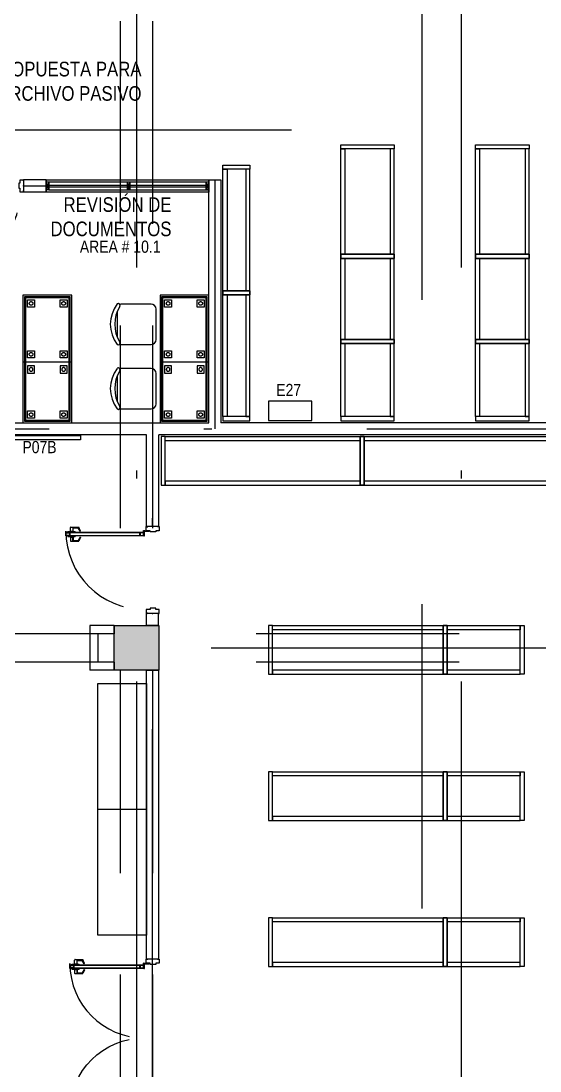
# Model space of a CAD drawing. Extents: x -28 to 131, y -33 to 63.
# Drawn here: x 22.58 to 28.97, y 11.91 to 24.85 of the extents above; entities that cross this region are included whole.
import ezdxf

# ---------------------------------------------------------------- set-up
doc = ezdxf.new("R2010")
doc.units = 0
doc.header["$LTSCALE"] = 10
doc.header["$PDSIZE"] = 0.1
for name, pattern in [('DASHDOT', [1, 0.5, -0.25, 0, -0.25]), ('DASHDOT2', [12.7, 6.35, -3.175, 0, -3.175]), ('HIDDEN', [0.375, 0.25, -0.125]), ('HIDDEN2', [0.1875, 0.125, -0.0625]), ('PHANTOM2', [1.25, 0.625, -0.125, 0.125, -0.125, 0.125, -0.125])]:
    doc.linetypes.add(name, pattern=pattern)
for name, color, linetype in [('arq-columnas', 6, 'Continuous'), ('arq-ejes', 251, 'DASHDOT2'), ('arq-ejes-principales', 1, 'DASHDOT'), ('arq-equipamiento', 1, 'Continuous'), ('arq-hatch', 252, 'Continuous'), ('arq-indicacion de corte', 5, 'PHANTOM2'), ('arq-mobiliario', 1, 'Continuous'), ('arq-pared baja', 240, 'Continuous'), ('arq-pared mamposteria', 4, 'Continuous'), ('arq-paredes-liv', 3, 'Continuous'), ('arq-puertas', 1, 'Continuous'), ('arq-text-aposentos', 3, 'Continuous'), ('arq-text-codigo', 1, 'Continuous'), ('arq-text-equipamiento', 2, 'Continuous'), ('arq-text-mobiliario', 2, 'Continuous'), ('arq-ventanas', 1, 'Continuous'), ('arq-vigas', 251, 'HIDDEN')]:
    doc.layers.add(name, color=color, linetype=linetype)
doc.layers.add('mv', color=191, linetype='Continuous', plot=False)
doc.styles.add('dape 2', font='ARIALN.TTF')

# ---------------------------------------------------------------- blocks, each defined once
blk = doc.blocks.new('P07B')
blk.add_lwpolyline([(0, 1.004), (0.052, 1.004), (0.052, 0), (0, 0)], close=True)
blk = doc.blocks.new('DIV-V')
at = {"layer": 'arq-ventanas', "color": 1}
for p, q in [((0.03, 0.04), (0, -0.06)), ((0.03, -0.06), (0, 0.04))]:
    blk.add_line(p, q, dxfattribs=at)
blk.add_lwpolyline([(0.03, 0.04), (0.03, -0.06), (0, -0.06), (0, 0.04)], close=True, dxfattribs=at)
blk = doc.blocks.new('S01')
for p, q in [((0.155, -0.085), (-0.155, -0.085)), ((-0.25, -0.147), (-0.25, -0.502)), ((0.25, -0.502), (0.25, -0.147)), ((-0.188, -0.564), (0.187, -0.564))]:
    blk.add_line(p, q)
for centre, radius, start, end in [((-0.232, -0.099), 0.0229, 143.3099, 302.0274), ((0, -0.418), 0.417, 53.1301, 126.8699), ((-0.188, -0.147), 0.0625, 152.4156, 180), ((0, -0.464), 0.409, 57.5758, 122.4242), ((0.232, -0.099), 0.0229, 237.9726, 36.6901), ((0.187, -0.147), 0.0625, 0, 27.5844), ((-0.188, -0.502), 0.0625, 180, 270), ((0.187, -0.502), 0.0625, 270, 360)]:
    blk.add_arc(centre, radius, start, end)
blk = doc.blocks.new('*U167')
for p, q in [((0, 0), (0, -0.6)), ((1.57, 0), (0, 0)), ((0.75, 0), (0.75, -0.6)), ((1.57, -0.6), (1.57, 0)), ((0, -0.6), (1.57, -0.6))]:
    blk.add_line(p, q)
at = {"color": 251}
for p, q in [((0.02, -0.02), (0.02, -0.58)), ((1.55, -0.02), (0.02, -0.02)), ((0.03, -0.03), (0.03, -0.57)), ((1.54, -0.03), (0.03, -0.03)), ((1.54, -0.57), (1.54, -0.03)), ((1.55, -0.58), (1.55, -0.02)), ((0.02, -0.58), (1.55, -0.58)), ((0.03, -0.57), (1.54, -0.57))]:
    blk.add_line(p, q, dxfattribs=at)
at = {"color": 251, "linetype": 'HIDDEN'}
for p, q in [((0.055, -0.142), (0.055, -0.057)), ((0.055, -0.057), (0.145, -0.057)), ((0.145, -0.057), (0.145, -0.142)), ((0.612, -0.057), (0.612, -0.142)), ((0.702, -0.057), (0.612, -0.057)), ((0.702, -0.142), (0.702, -0.057)), ((0.798, -0.142), (0.798, -0.057)), ((0.798, -0.057), (0.888, -0.057)), ((0.888, -0.057), (0.888, -0.142)), ((1.424, -0.142), (1.424, -0.057)), ((1.424, -0.057), (1.515, -0.057)), ((1.515, -0.057), (1.515, -0.142)), ((0.145, -0.142), (0.055, -0.142)), ((0.612, -0.142), (0.702, -0.142)), ((0.888, -0.142), (0.798, -0.142)), ((1.515, -0.142), (1.424, -0.142)), ((0.055, -0.542), (0.055, -0.457)), ((0.055, -0.457), (0.145, -0.457)), ((0.145, -0.457), (0.145, -0.542)), ((0.612, -0.457), (0.612, -0.542)), ((0.702, -0.457), (0.612, -0.457)), ((0.702, -0.542), (0.702, -0.457)), ((0.798, -0.542), (0.798, -0.457)), ((0.798, -0.457), (0.888, -0.457)), ((0.888, -0.457), (0.888, -0.542)), ((1.424, -0.542), (1.424, -0.457)), ((1.424, -0.457), (1.515, -0.457)), ((1.515, -0.457), (1.515, -0.542)), ((0.145, -0.542), (0.055, -0.542)), ((0.612, -0.542), (0.702, -0.542)), ((0.888, -0.542), (0.798, -0.542)), ((1.515, -0.542), (1.424, -0.542))]:
    blk.add_line(p, q, dxfattribs=at)
for centre, major_axis, start_param, end_param in [((0.1, -0.1), (-0.0159, 0.0159), 3.141593, 9.424778), ((0.843, -0.1), (-0.0159, 0.0159), 3.141593, 9.424778), ((1.47, -0.1), (-0.0159, 0.0159), 3.141593, 9.424778), ((0.1, -0.5), (-0.0159, 0.0159), 3.141593, 9.424778), ((0.843, -0.5), (0.0159, 0.0159), 4.712389, 10.995574), ((1.47, -0.5), (0.0159, 0.0159), 4.712389, 10.995574)]:
    blk.add_ellipse(centre, major_axis=major_axis, ratio=1, start_param=start_param, end_param=end_param, dxfattribs=at)
at = {"color": 251, "linetype": 'HIDDEN', "extrusion": (0, 0, -1)}
for centre, major_axis, start_param, end_param in [((0.657, -0.1), (0.0159, 0.0159), 3.141593, 9.424778), ((0.657, -0.5), (-0.0159, 0.0159), 4.712389, 10.995574)]:
    blk.add_ellipse(centre, major_axis=major_axis, ratio=1, start_param=start_param, end_param=end_param, dxfattribs=at)
blk = doc.blocks.new('*U148')
for p, q in [((-0.179, 0.955), (-0.179, 0.858)), ((-0.128, 0.96), (-0.174, 0.96)), ((-0.169, 0.933), (-0.169, 0.867)), ((-0.134, 0.928), (-0.169, 0.928)), ((-0.128, 0.935), (-0.167, 0.935)), ((-0.134, 0.928), (-0.128, 0.935)), ((-0.128, 0.965), (-0.128, 0.93)), ((-0.123, 0.965), (-0.128, 0.965)), ((-0.123, 0.93), (-0.128, 0.93)), ((-0.123, 0.993), (-0.123, 0.903)), ((-0.115, 0.993), (-0.123, 0.993)), ((-0.07, 0.993), (-0.062, 0.993)), ((-0.062, 0.993), (-0.062, 0.903)), ((-0.062, 0.965), (-0.057, 0.965)), ((-0.062, 0.93), (-0.057, 0.93)), ((-0.057, 0.965), (-0.057, 0.93)), ((-0.057, 0.96), (-0.011, 0.96)), ((-0.051, 0.928), (-0.057, 0.935)), ((-0.051, 0.928), (-0.016, 0.928)), ((-0.016, 0.933), (-0.016, 0.867)), ((-0.006, 0.955), (-0.006, 0.858)), ((-0.13, 0.839), (-0.179, 0.858)), ((-0.128, 0.842), (-0.169, 0.867)), ((-0.128, 0.842), (-0.13, 0.839)), ((-0.115, 0.903), (-0.123, 0.903)), ((-0.07, 0.903), (-0.062, 0.903)), ((-0.057, 0.842), (-0.016, 0.867)), ((-0.057, 0.842), (-0.055, 0.839)), ((-0.055, 0.839), (-0.006, 0.858))]:
    blk.add_line(p, q)
for points in [[(-0.115, 1.018), (-0.07, 1.018), (-0.07, 0.109), (-0.115, 0.109)], [(-0.078, 0.973), (-0.108, 0.973), (-0.108, 1.013), (-0.078, 1.013)], [(-0.108, 0.159), (-0.078, 0.159), (-0.078, 0.968), (-0.108, 0.968)], [(-0.078, 0.154), (-0.108, 0.154), (-0.108, 0.114), (-0.078, 0.114)]]:
    blk.add_lwpolyline(points, close=True)
for points in [[(-0.065, 0.109), (-0.115, 0.109), (-0.115, 0.099), (-0.065, 0.099)], [(-0.007, -0.069), (0, -0.069), (0, -0.079), (-0.05, -0.079), (-0.05, -0.039), (-0.065, -0.039), (-0.065, 0.031), (-0.05, 0.031), (-0.05, 0.079), (0, 0.079), (0, 0.069), (-0.01, 0.069)], [(-0.051, 0.095), (-0.051, 0.045), (-0.061, 0.045), (-0.061, 0.095)]]:
    blk.add_lwpolyline(points)
blk.add_circle((-0.056, 0.104), 0.01)
at = {"color": 251, "linetype": 'HIDDEN2'}
blk.add_arc((-0.056, 0.104), 0.914, 90, 180, dxfattribs=at)
for centre, radius, start, end in [((-0.174, 0.955), 0.005, 90, 180), ((-0.167, 0.933), 0.002, 90, 180), ((-0.011, 0.955), 0.005, 360, 90)]:
    blk.add_arc(centre, radius, start, end)
at = {"layer": 'arq-puertas'}
blk.add_point((0, 0), dxfattribs=at)
at = {"layer": 'mv'}
blk.add_line((-0.07, 1.018), (-0.056, 1.018), dxfattribs=at)
blk.add_point((0, 0), dxfattribs=at)
blk.add_point((0, 0), dxfattribs=at)
blk.add_point((0, 0), dxfattribs=at)
blk.add_point((0, 0), dxfattribs=at)
blk.add_point((0, 0), dxfattribs=at)
blk.add_point((0, 0), dxfattribs=at)
blk.add_point((0, 0), dxfattribs=at)
blk.add_point((0, 0), dxfattribs=at)
blk = doc.blocks.new('*U120')
at = {"layer": 'arq-puertas'}
for p, q in [((-0.123, 1.043), (-0.123, 0.953)), ((-0.115, 1.043), (-0.123, 1.043)), ((-0.07, 1.068), (-0.056, 1.068)), ((-0.07, 1.043), (-0.062, 1.043)), ((-0.062, 1.043), (-0.062, 0.953)), ((-0.179, 1.006), (-0.179, 0.909)), ((-0.13, 0.889), (-0.179, 0.909)), ((-0.128, 1.011), (-0.174, 1.011)), ((-0.169, 0.984), (-0.169, 0.917)), ((-0.134, 0.978), (-0.169, 0.978)), ((-0.128, 0.892), (-0.169, 0.917)), ((-0.128, 0.986), (-0.167, 0.986)), ((-0.134, 0.978), (-0.128, 0.986)), ((-0.128, 1.016), (-0.128, 0.981)), ((-0.123, 1.016), (-0.128, 1.016)), ((-0.123, 0.981), (-0.128, 0.981)), ((-0.115, 0.953), (-0.123, 0.953)), ((-0.07, 0.953), (-0.062, 0.953)), ((-0.062, 1.016), (-0.057, 1.016)), ((-0.062, 0.981), (-0.057, 0.981)), ((-0.057, 1.016), (-0.057, 0.981)), ((-0.057, 1.011), (-0.011, 1.011)), ((-0.051, 0.978), (-0.057, 0.986)), ((-0.057, 0.892), (-0.016, 0.917)), ((-0.055, 0.889), (-0.006, 0.909)), ((-0.051, 0.978), (-0.016, 0.978)), ((-0.016, 0.984), (-0.016, 0.917)), ((-0.006, 1.006), (-0.006, 0.909)), ((-0.128, 0.892), (-0.13, 0.889)), ((-0.057, 0.892), (-0.055, 0.889))]:
    blk.add_line(p, q, dxfattribs=at)
for points in [[(-0.115, 1.068), (-0.07, 1.068), (-0.07, 0.109), (-0.115, 0.109)], [(-0.078, 1.023), (-0.108, 1.023), (-0.108, 1.063), (-0.078, 1.063)], [(-0.108, 0.159), (-0.078, 0.159), (-0.078, 1.018), (-0.108, 1.018)], [(-0.078, 0.154), (-0.108, 0.154), (-0.108, 0.114), (-0.078, 0.114)]]:
    blk.add_lwpolyline(points, close=True, dxfattribs=at)
for points in [[(-1.063, -0.069), (-1.07, -0.069), (-1.07, -0.079), (-1.02, -0.079), (-1.02, -0.039), (-1.005, -0.039), (-1.005, 0.031), (-1.02, 0.031), (-1.02, 0.079), (-1.07, 0.079), (-1.07, 0.069), (-1.06, 0.069)], [(-0.065, 0.109), (-0.115, 0.109), (-0.115, 0.099), (-0.065, 0.099)], [(-0.007, -0.069), (0, -0.069), (0, -0.079), (-0.05, -0.079), (-0.05, -0.039), (-0.065, -0.039), (-0.065, 0.031), (-0.05, 0.031), (-0.05, 0.079), (0, 0.079), (0, 0.069), (-0.01, 0.069)], [(-0.051, 0.095), (-0.051, 0.045), (-0.061, 0.045), (-0.061, 0.095)]]:
    blk.add_lwpolyline(points, dxfattribs=at)
blk.add_circle((-0.056, 0.104), 0.01, dxfattribs=at)
at = {"layer": 'arq-puertas', "color": 251, "linetype": 'HIDDEN2'}
blk.add_arc((-0.056, 0.104), 0.964, 90, 180, dxfattribs=at)
at = {"layer": 'arq-puertas'}
for centre, radius, start, end in [((-0.174, 1.006), 0.005, 90, 180), ((-0.167, 0.984), 0.002, 90, 180), ((-0.011, 1.006), 0.005, 360, 90)]:
    blk.add_arc(centre, radius, start, end, dxfattribs=at)
for p in [(-1.07, 0), (0, 0)]:
    blk.add_point(p, dxfattribs=at)
blk = doc.blocks.new('0.33x1.50')
for points in [[(0.33, 1.6), (0.33, 1.55), (0, 1.55), (0, 1.6)], [(0, 0.05), (0, 1.55), (0.05, 1.55), (0.05, 0.05)], [(0.33, 0.05), (0.33, 1.55), (0.28, 1.55), (0.28, 0.05)], [(0.33, 0), (0.33, 0.05), (0, 0.05), (0, 0)]]:
    blk.add_lwpolyline(points, close=True)
blk = doc.blocks.new('0.66x1.30')
for points in [[(0.66, 1.4), (0.66, 1.35), (0, 1.35), (0, 1.4)], [(0, 0.05), (0, 1.35), (0.05, 1.35), (0.05, 0.05)], [(0.66, 0.05), (0.66, 1.35), (0.61, 1.35), (0.61, 0.05)], [(0.66, 0), (0.66, 0.05), (0, 0.05), (0, 0)]]:
    blk.add_lwpolyline(points, close=True)
blk = doc.blocks.new('0.66x1.00')
for points in [[(0.66, 1.1), (0.66, 1.05), (0, 1.05), (0, 1.1)], [(0.66, 1.1), (0.66, 1.05), (0, 1.05), (0, 1.1)], [(0, 0.05), (0, 1.05), (0.05, 1.05), (0.05, 0.05)], [(0, 0.05), (0, 1.05), (0.05, 1.05), (0.05, 0.05)], [(0.66, 0.05), (0.66, 1.05), (0.61, 1.05), (0.61, 0.05)], [(0.66, 0.05), (0.66, 1.05), (0.61, 1.05), (0.61, 0.05)], [(0.66, 0), (0.66, 0.05), (0, 0.05), (0, 0)], [(0.66, 0), (0.66, 0.05), (0, 0.05), (0, 0)]]:
    blk.add_lwpolyline(points, close=True)
blk = doc.blocks.new('0.66x0.90')
for points in [[(0.66, 1), (0.66, 0.95), (0, 0.95), (0, 1)], [(0, 0.05), (0, 0.95), (0.05, 0.95), (0.05, 0.05)], [(0.66, 0.05), (0.66, 0.95), (0.61, 0.95), (0.61, 0.05)], [(0.66, 0), (0.66, 0.05), (0, 0.05), (0, 0)]]:
    blk.add_lwpolyline(points, close=True)
blk = doc.blocks.new('0.60x2.40')
for points in [[(0, 0), (0.05, 0), (0.05, 0.6), (0, 0.6)], [(0.05, 0.6), (2.45, 0.6), (2.45, 0.55), (0.05, 0.55)], [(2.5, 0), (2.45, 0), (2.45, 0.6), (2.5, 0.6)], [(0.05, 0), (2.45, 0), (2.45, 0.05), (0.05, 0.05)]]:
    blk.add_lwpolyline(points, close=True)
blk = doc.blocks.new('0.60x2.10')
for points in [[(0, 0), (0.05, 0), (0.05, 0.6), (0, 0.6)], [(0.05, 0.6), (2.15, 0.6), (2.15, 0.55), (0.05, 0.55)], [(2.2, 0), (2.15, 0), (2.15, 0.6), (2.2, 0.6)], [(0.05, 0), (2.15, 0), (2.15, 0.05), (0.05, 0.05)]]:
    blk.add_lwpolyline(points, close=True)
blk = doc.blocks.new('0.60x0.90')
for points in [[(0, 0), (0.05, 0), (0.05, 0.6), (0, 0.6)], [(0.05, 0.6), (0.95, 0.6), (0.95, 0.55), (0.05, 0.55)], [(1, 0), (0.95, 0), (0.95, 0.6), (1, 0.6)], [(0.05, 0), (0.95, 0), (0.95, 0.05), (0.05, 0.05)]]:
    blk.add_lwpolyline(points, close=True)
blk = doc.blocks.new('*U106')
at = {"layer": 'arq-puertas'}
for p, q in [((0.055, -0.889), (0.006, -0.909)), ((0.006, -1.006), (0.006, -0.909)), ((0.057, -0.892), (0.016, -0.917)), ((0.016, -0.984), (0.016, -0.917)), ((0.051, -0.978), (0.016, -0.978)), ((0.051, -0.978), (0.057, -0.986)), ((0.057, -0.892), (0.055, -0.889)), ((0.057, -1.016), (0.057, -0.981)), ((0.062, -0.981), (0.057, -0.981)), ((0.062, -1.043), (0.062, -0.953)), ((0.07, -0.953), (0.062, -0.953)), ((0.115, -0.953), (0.123, -0.953)), ((0.123, -1.043), (0.123, -0.953)), ((0.123, -0.981), (0.128, -0.981)), ((0.128, -0.892), (0.13, -0.889)), ((0.128, -0.892), (0.169, -0.917)), ((0.134, -0.978), (0.128, -0.986)), ((0.128, -1.016), (0.128, -0.981)), ((0.128, -0.986), (0.167, -0.986)), ((0.13, -0.889), (0.179, -0.909)), ((0.134, -0.978), (0.169, -0.978)), ((0.169, -0.984), (0.169, -0.917)), ((0.179, -1.006), (0.179, -0.909)), ((0.057, -1.011), (0.011, -1.011)), ((0.07, -1.068), (0.056, -1.068)), ((0.062, -1.016), (0.057, -1.016)), ((0.07, -1.043), (0.062, -1.043)), ((0.115, -1.043), (0.123, -1.043)), ((0.123, -1.016), (0.128, -1.016)), ((0.128, -1.011), (0.174, -1.011))]:
    blk.add_line(p, q, dxfattribs=at)
for points in [[(0.007, 0.069), (0, 0.069), (0, 0.079), (0.05, 0.079), (0.05, 0.039), (0.065, 0.039), (0.065, -0.031), (0.05, -0.031), (0.05, -0.079), (0, -0.079), (0, -0.069), (0.01, -0.069)], [(1.063, 0.069), (1.07, 0.069), (1.07, 0.079), (1.02, 0.079), (1.02, 0.039), (1.005, 0.039), (1.005, -0.031), (1.02, -0.031), (1.02, -0.079), (1.07, -0.079), (1.07, -0.069), (1.06, -0.069)], [(0.051, -0.095), (0.051, -0.045), (0.061, -0.045), (0.061, -0.095)], [(0.065, -0.109), (0.115, -0.109), (0.115, -0.099), (0.065, -0.099)]]:
    blk.add_lwpolyline(points, dxfattribs=at)
for points in [[(0.115, -1.068), (0.07, -1.068), (0.07, -0.109), (0.115, -0.109)], [(0.077, -0.154), (0.107, -0.154), (0.107, -0.114), (0.077, -0.114)], [(0.107, -0.159), (0.077, -0.159), (0.077, -1.018), (0.107, -1.018)], [(0.077, -1.023), (0.107, -1.023), (0.107, -1.063), (0.077, -1.063)]]:
    blk.add_lwpolyline(points, close=True, dxfattribs=at)
blk.add_circle((0.056, -0.104), 0.01, dxfattribs=at)
at = {"layer": 'arq-puertas', "color": 251, "linetype": 'HIDDEN2'}
blk.add_arc((0.056, -0.104), 0.964, 270, 0, dxfattribs=at)
at = {"layer": 'arq-puertas'}
for centre, radius, start, end in [((0.167, -0.984), 0.002, 270, 0), ((0.011, -1.006), 0.005, 180, 270), ((0.174, -1.006), 0.005, 270, 0)]:
    blk.add_arc(centre, radius, start, end, dxfattribs=at)
for p in [(0, 0), (1.07, 0)]:
    blk.add_point(p, dxfattribs=at)

msp = doc.modelspace()

# ---------------------------------------------------------------- linework, layer by layer
at = {"layer": 'arq-columnas'}
msp.add_lwpolyline([(23.725, 17.4), (24.275, 17.4), (24.275, 16.85), (23.725, 16.85)], close=True, dxfattribs=at)
at = {"layer": 'arq-ejes', "ltscale": 0.06}
for p, q in [((22.611, 22.818), (22.891, 22.818)), ((24.966, 22.893), (24.966, 19.825)), ((3.675, 19.825), (56, 19.825))]:
    msp.add_line(p, q, dxfattribs=at)
at = {"layer": 'arq-ejes', "linetype": 'DASHDOT'}
msp.add_line((24.2, 11.125), (24.2, 19.825), dxfattribs=at)
at = {"layer": 'arq-ejes-principales'}
for p, q in [((24, 36.913), (24, -2.679)), ((28, 36.913), (28, -2.679)), ((-5.381, 17.125), (59.93, 17.125))]:
    msp.add_line(p, q, dxfattribs=at)
at = {"layer": 'arq-equipamiento'}
msp.add_lwpolyline([(25.626, 19.927), (26.161, 19.927), (26.161, 20.164), (25.626, 20.164)], close=True, dxfattribs=at)
at = {"layer": 'arq-hatch'}
msp.add_solid([(23.725, 17.4), (24.275, 17.4), (23.725, 16.85), (24.275, 16.85)], dxfattribs=at)
at = {"layer": 'arq-indicacion de corte', "ltscale": 3}
for p, q in [((27.513, 40.166), (27.513, -7.908)), ((-7.841, 23.508), (63.8, 23.508))]:
    msp.add_line(p, q, dxfattribs=at)
at = {"layer": 'arq-mobiliario'}
msp.add_line((24.125, 15.135), (23.525, 15.135), dxfattribs=at)
msp.add_lwpolyline([(24.125, 13.585), (23.525, 13.585), (23.525, 16.685), (24.125, 16.685)], close=True, dxfattribs=at)
at = {"layer": 'arq-pared baja', "color": 1}
msp.add_lwpolyline([(22.891, 22.893), (24.891, 22.893), (24.891, 22.743), (22.891, 22.743)], close=True, dxfattribs=at)
at = {"layer": 'arq-pared mamposteria'}
for p, q in [((22.611, 22.893), (22.611, 22.743)), ((22.891, 22.893), (22.611, 22.893)), ((22.891, 22.893), (22.891, 22.743)), ((24.891, 19.9), (24.891, 22.893)), ((24.891, 22.893), (25.041, 22.893)), ((25.041, 22.893), (25.041, 19.9)), ((22.891, 22.743), (22.611, 22.743)), ((40.125, 19.9), (25.041, 19.9)), ((24.125, 19.75), (10.575, 19.75)), ((24.125, 18.62), (24.125, 19.75)), ((24.275, 18.62), (24.275, 19.75)), ((53.072, 19.75), (24.275, 19.75)), ((24.275, 18.62), (24.125, 18.62)), ((24.125, 17.4), (24.125, 17.55)), ((24.275, 17.55), (24.125, 17.55)), ((24.269, 17.55), (24.269, 17.4)), ((24.269, 17.4), (24.125, 17.4)), ((24.125, 13.291), (24.125, 16.85)), ((24.125, 16.85), (24.275, 16.85)), ((24.275, 13.291), (24.275, 16.85)), ((24.275, 13.291), (24.125, 13.291))]:
    msp.add_line(p, q, dxfattribs=at)
msp.add_lwpolyline([(21.541, 19.9), (24.891, 19.9)], dxfattribs=at)
at = {"layer": 'arq-paredes-liv'}
for p, q in [((23.725, 17.4), (23.425, 17.4)), ((23.425, 17.4), (23.425, 16.85)), ((23.725, 17.4), (23.725, 17.3)), ((23.725, 17.3), (23.525, 17.3)), ((23.525, 17.3), (23.525, 16.95)), ((23.725, 16.95), (23.525, 16.95)), ((23.725, 16.95), (23.725, 16.85)), ((23.725, 16.85), (23.425, 16.85))]:
    msp.add_line(p, q, dxfattribs=at)
at = {"layer": 'arq-ventanas', "color": 1}
for p, q in [((22.921, 22.868), (24.891, 22.868)), ((22.921, 22.768), (24.891, 22.768))]:
    msp.add_line(p, q, dxfattribs=at)
at = {"layer": 'arq-ventanas', "color": 251}
for p, q in [((22.921, 22.828), (23.891, 22.828)), ((22.921, 22.808), (23.891, 22.808)), ((23.921, 22.828), (24.861, 22.828)), ((23.921, 22.808), (24.861, 22.808))]:
    msp.add_line(p, q, dxfattribs=at)
at = {"layer": 'arq-vigas'}
for p, q in [((23.8, 24.85), (23.8, 17.4)), ((24.2, 24.85), (24.2, 17.4)), ((23.725, 17.3), (16.275, 17.3)), ((31.725, 17.3), (24.275, 17.3)), ((23.725, 16.95), (16.275, 16.95)), ((31.725, 16.95), (24.275, 16.95)), ((23.8, 16.85), (23.8, 9.4)), ((24.2, 16.85), (24.2, 9.4))]:
    msp.add_line(p, q, dxfattribs=at)

# ---------------------------------------------------------------- block references
at = {"layer": 'arq-equipamiento', "rotation": 90}
msp.add_blockref('P07B', (23.312, 19.69), dxfattribs=at)
at = {"layer": 'arq-mobiliario'}
for name, p in [('0.66x1.30', (26.515, 21.925)), ('0.66x1.30', (26.515, 21.925)), ('0.66x1.30', (28.175, 21.925)), ('0.66x1.30', (28.175, 21.925)), ('0.33x1.50', (25.066, 21.475)), ('0.66x1.00', (26.515, 20.875)), ('0.66x1.00', (28.175, 20.875)), ('0.33x1.50', (25.066, 19.925)), ('0.66x0.90', (26.515, 19.925)), ('0.66x0.90', (28.175, 19.925)), ('0.60x2.40', (24.304, 19.129)), ('0.60x2.40', (26.754, 19.129)), ('0.60x2.10', (25.625, 16.8)), ('0.60x0.90', (27.775, 16.8)), ('0.60x2.10', (25.625, 15)), ('0.60x0.90', (27.775, 15)), ('0.60x2.10', (25.625, 13.2)), ('0.60x0.90', (27.775, 13.2))]:
    msp.add_blockref(name, p, dxfattribs=at)
at = {"layer": 'arq-mobiliario', "rotation": 90}
for name, p in [('*U167', (22.604, 19.9)), ('S01', (23.678, 21.113)), ('*U167', (24.291, 19.9)), ('S01', (23.678, 20.32))]:
    msp.add_blockref(name, p, dxfattribs=at)
at = {"layer": 'arq-puertas', "xscale": 0.9064017031595526, "yscale": 0.9064017031595526, "zscale": 0.9064017031595526}
msp.add_blockref('*U106', (21.641, 22.817), dxfattribs=at)
at = {"layer": 'arq-puertas', "rotation": 90}
for name, p in [('*U120', (24.2, 18.62)), ('*U148', (24.2, 13.291))]:
    msp.add_blockref(name, p, dxfattribs=at)
at = {"layer": 'arq-puertas', "xscale": -1, "rotation": 90}
msp.add_blockref('*U148', (24.2, 11.35), dxfattribs=at)
at = {"layer": 'arq-ventanas'}
for p, rotation in [((22.891, 22.828), 0.0005052338831376549), ((23.891, 22.828), 359.9977967806015), ((24.861, 22.828), 359.9977967806015)]:
    msp.add_blockref('DIV-V', p, dxfattribs=dict(at, rotation=rotation))

# ---------------------------------------------------------------- texts
at = {"layer": 'arq-text-aposentos', "char_height": 0.18, "attachment_point": 9, "style": 'dape 2'}
for s, insert, width in [('AREA PROPUESTA PARA ALMACENAMIENTO DE ARCHIVO PASIVO', (24.063, 23.865), 4.10521), ('REVISIÓN DE DOCUMENTOS', (24.432, 22.196), 1.98608)]:
    msp.add_mtext(s, dxfattribs=dict(at, insert=insert, width=width))
at = {"layer": 'arq-text-codigo', "style": 'dape 2'}
msp.add_text('AREA # 10.1', height=0.15, dxfattribs=at).set_placement((23.304, 21.994))
at = {"layer": 'arq-text-equipamiento', "color": 2, "insert": (22.597, 19.675), "char_height": 0.15, "width": 0.02367, "attachment_point": 1, "style": 'dape 2'}
msp.add_mtext('P07B', dxfattribs=at)
at = {"layer": 'arq-text-mobiliario', "insert": (26.028, 20.378), "char_height": 0.15, "width": 0.25893, "attachment_point": 3, "style": 'dape 2'}
msp.add_mtext('E27', dxfattribs=at)

doc.saveas('drawing.dxf')
